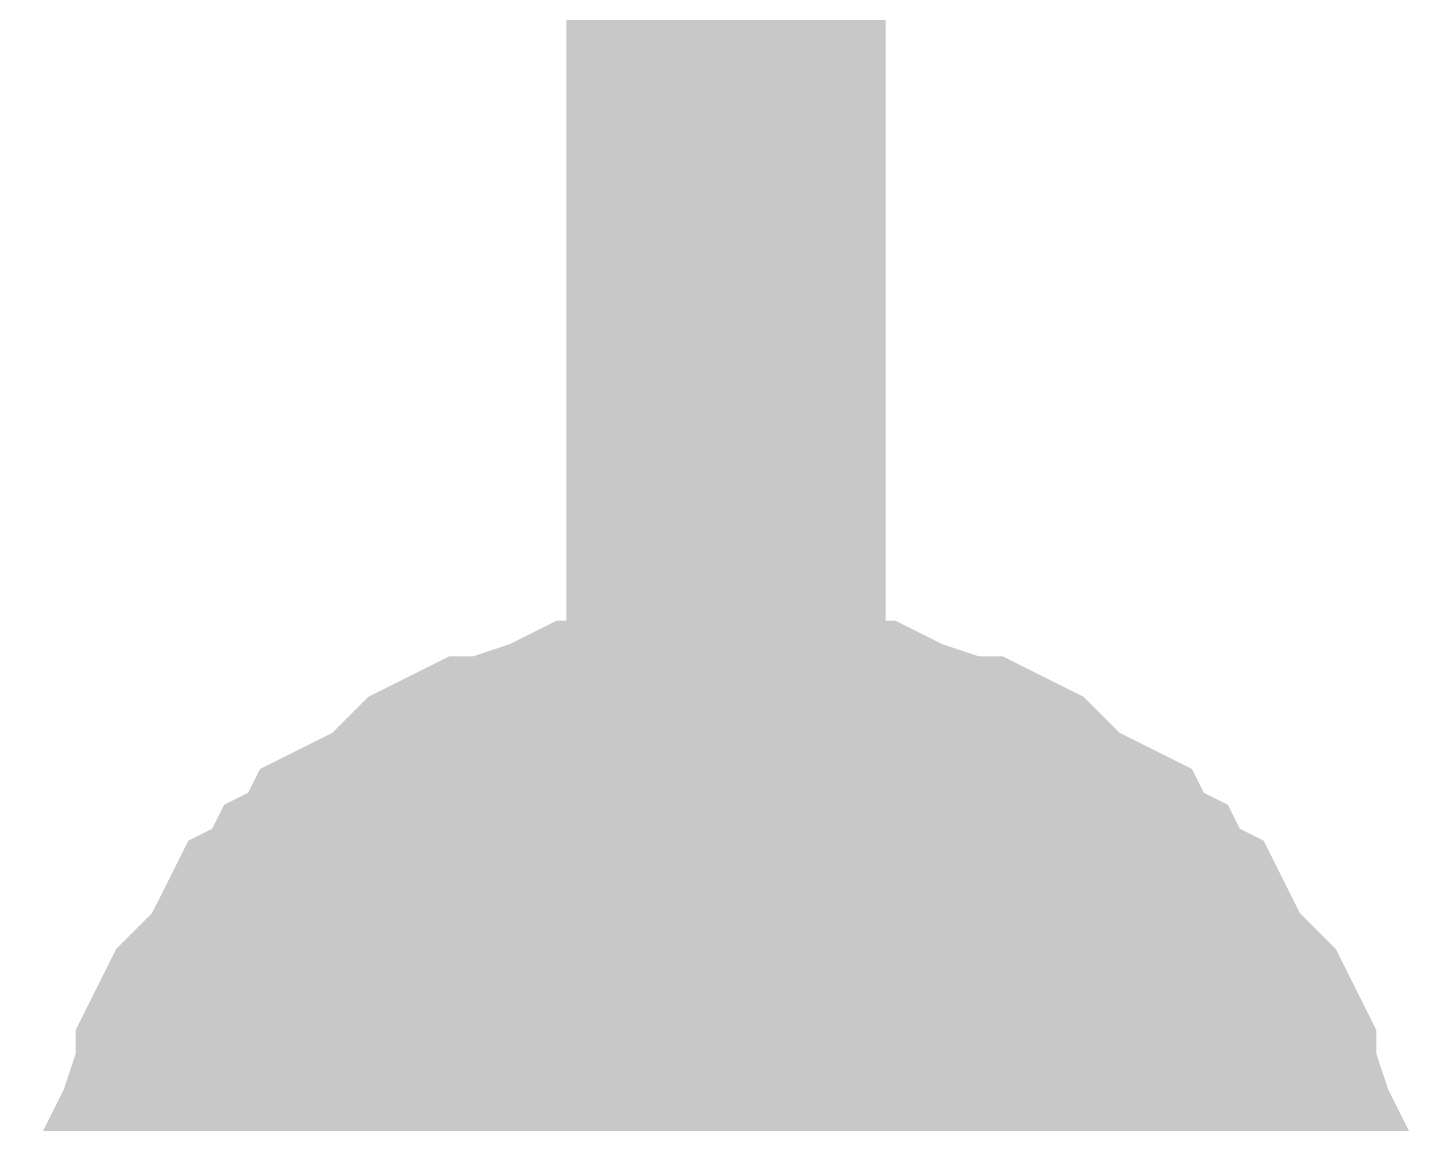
# Model space of a CAD drawing. Header units: inches. Extents: x 0 to 22.3, y 0 to 15.7.
# Drawn here: x 1.0744 to 1.126, y 8.6064 to 8.6469 of the extents above; entities that cross this region are included whole.
import ezdxf

# ---------------------------------------------------------------- set-up
doc = ezdxf.new("R2010")
doc.units = ezdxf.units.IN
doc.header["$MEASUREMENT"] = 0
doc.layers.add('Sheet', color=255, linetype='Continuous')

msp = doc.modelspace()

# ---------------------------------------------------------------- linework, layer by layer
at = {"layer": 'Sheet'}
for points in [[(1.100236, 8.699533, 0.0118, 0.0118, 0), (1.100236, 8.59964, 0.0118, 0.0118, 0)], [(1.080344, 8.600524, 0.0118, 0.0118, 0), (1.080344, 8.60185, 0.0118, 0.0118, 0), (1.080786, 8.602734, 0.0118, 0.0118, 0), (1.080786, 8.603618, 0.0118, 0.0118, 0), (1.080786, 8.604502, 0.0118, 0.0118, 0), (1.081228, 8.605386, 0.0118, 0.0118, 0), (1.08167, 8.606712, 0.0118, 0.0118, 0), (1.082112, 8.607596, 0.0118, 0.0118, 0), (1.082112, 8.60848, 0.0118, 0.0118, 0), (1.082554, 8.609364, 0.0118, 0.0118, 0), (1.082996, 8.609806, 0.0118, 0.0118, 0), (1.08388, 8.61069, 0.0118, 0.0118, 0), (1.084322, 8.611574, 0.0118, 0.0118, 0), (1.084765, 8.612458, 0.0118, 0.0118, 0), (1.085649, 8.6129, 0.0118, 0.0118, 0), (1.086091, 8.613784, 0.0118, 0.0118, 0), (1.086975, 8.614226, 0.0118, 0.0118, 0), (1.087417, 8.61511, 0.0118, 0.0118, 0), (1.088301, 8.615552, 0.0118, 0.0118, 0), (1.089185, 8.615994, 0.0118, 0.0118, 0), (1.090069, 8.616878, 0.0118, 0.0118, 0), (1.090511, 8.61732, 0.0118, 0.0118, 0), (1.091395, 8.617762, 0.0118, 0.0118, 0), (1.092279, 8.617762, 0.0118, 0.0118, 0), (1.093163, 8.618204, 0.0118, 0.0118, 0), (1.094489, 8.618646, 0.0118, 0.0118, 0), (1.095373, 8.619088, 0.0118, 0.0118, 0), (1.096258, 8.619088, 0.0118, 0.0118, 0), (1.097142, 8.619088, 0.0118, 0.0118, 0), (1.098026, 8.61953, 0.0118, 0.0118, 0), (1.099352, 8.61953, 0.0118, 0.0118, 0), (1.100236, 8.61953, 0.0118, 0.0118, 0)], [(1.080344, 8.600524, 0.0118, 0.0118, 0), (1.080344, 8.60185, 0.0118, 0.0118, 0), (1.080786, 8.602734, 0.0118, 0.0118, 0), (1.080786, 8.603618, 0.0118, 0.0118, 0), (1.080786, 8.604502, 0.0118, 0.0118, 0), (1.081228, 8.605386, 0.0118, 0.0118, 0), (1.08167, 8.606712, 0.0118, 0.0118, 0), (1.082112, 8.607596, 0.0118, 0.0118, 0), (1.082112, 8.60848, 0.0118, 0.0118, 0), (1.082554, 8.609364, 0.0118, 0.0118, 0), (1.082996, 8.609806, 0.0118, 0.0118, 0), (1.08388, 8.61069, 0.0118, 0.0118, 0), (1.084322, 8.611574, 0.0118, 0.0118, 0), (1.084765, 8.612458, 0.0118, 0.0118, 0), (1.085649, 8.6129, 0.0118, 0.0118, 0), (1.086091, 8.613784, 0.0118, 0.0118, 0), (1.086975, 8.614226, 0.0118, 0.0118, 0), (1.087417, 8.61511, 0.0118, 0.0118, 0), (1.088301, 8.615552, 0.0118, 0.0118, 0), (1.089185, 8.615994, 0.0118, 0.0118, 0), (1.090069, 8.616878, 0.0118, 0.0118, 0), (1.090511, 8.61732, 0.0118, 0.0118, 0), (1.091395, 8.617762, 0.0118, 0.0118, 0), (1.092279, 8.617762, 0.0118, 0.0118, 0), (1.093163, 8.618204, 0.0118, 0.0118, 0), (1.094489, 8.618646, 0.0118, 0.0118, 0), (1.095373, 8.619088, 0.0118, 0.0118, 0), (1.096258, 8.619088, 0.0118, 0.0118, 0), (1.097142, 8.619088, 0.0118, 0.0118, 0), (1.098026, 8.61953, 0.0118, 0.0118, 0), (1.099352, 8.61953, 0.0118, 0.0118, 0), (1.100236, 8.61953, 0.0118, 0.0118, 0)], [(1.080344, 8.600524, 0.0118, 0.0118, 0), (1.080344, 8.60185, 0.0118, 0.0118, 0), (1.080786, 8.602734, 0.0118, 0.0118, 0), (1.080786, 8.603618, 0.0118, 0.0118, 0), (1.080786, 8.604502, 0.0118, 0.0118, 0), (1.081228, 8.605386, 0.0118, 0.0118, 0), (1.08167, 8.606712, 0.0118, 0.0118, 0), (1.082112, 8.607596, 0.0118, 0.0118, 0), (1.082112, 8.60848, 0.0118, 0.0118, 0), (1.082554, 8.609364, 0.0118, 0.0118, 0), (1.082996, 8.609806, 0.0118, 0.0118, 0), (1.08388, 8.61069, 0.0118, 0.0118, 0), (1.084322, 8.611574, 0.0118, 0.0118, 0), (1.084765, 8.612458, 0.0118, 0.0118, 0), (1.085649, 8.6129, 0.0118, 0.0118, 0), (1.086091, 8.613784, 0.0118, 0.0118, 0), (1.086975, 8.614226, 0.0118, 0.0118, 0), (1.087417, 8.61511, 0.0118, 0.0118, 0), (1.088301, 8.615552, 0.0118, 0.0118, 0), (1.089185, 8.615994, 0.0118, 0.0118, 0), (1.090069, 8.616878, 0.0118, 0.0118, 0), (1.090511, 8.61732, 0.0118, 0.0118, 0), (1.091395, 8.617762, 0.0118, 0.0118, 0), (1.092279, 8.617762, 0.0118, 0.0118, 0), (1.093163, 8.618204, 0.0118, 0.0118, 0), (1.094489, 8.618646, 0.0118, 0.0118, 0), (1.095373, 8.619088, 0.0118, 0.0118, 0), (1.096258, 8.619088, 0.0118, 0.0118, 0), (1.097142, 8.619088, 0.0118, 0.0118, 0), (1.098026, 8.61953, 0.0118, 0.0118, 0), (1.099352, 8.61953, 0.0118, 0.0118, 0), (1.100236, 8.61953, 0.0118, 0.0118, 0)], [(1.080344, 8.600524, 0.0118, 0.0118, 0), (1.080344, 8.60185, 0.0118, 0.0118, 0), (1.080786, 8.602734, 0.0118, 0.0118, 0), (1.080786, 8.603618, 0.0118, 0.0118, 0), (1.080786, 8.604502, 0.0118, 0.0118, 0), (1.081228, 8.605386, 0.0118, 0.0118, 0), (1.08167, 8.606712, 0.0118, 0.0118, 0), (1.082112, 8.607596, 0.0118, 0.0118, 0), (1.082112, 8.60848, 0.0118, 0.0118, 0), (1.082554, 8.609364, 0.0118, 0.0118, 0), (1.082996, 8.609806, 0.0118, 0.0118, 0), (1.08388, 8.61069, 0.0118, 0.0118, 0), (1.084322, 8.611574, 0.0118, 0.0118, 0), (1.084765, 8.612458, 0.0118, 0.0118, 0), (1.085649, 8.6129, 0.0118, 0.0118, 0), (1.086091, 8.613784, 0.0118, 0.0118, 0), (1.086975, 8.614226, 0.0118, 0.0118, 0), (1.087417, 8.61511, 0.0118, 0.0118, 0), (1.088301, 8.615552, 0.0118, 0.0118, 0), (1.089185, 8.615994, 0.0118, 0.0118, 0), (1.090069, 8.616878, 0.0118, 0.0118, 0), (1.090511, 8.61732, 0.0118, 0.0118, 0), (1.091395, 8.617762, 0.0118, 0.0118, 0), (1.092279, 8.617762, 0.0118, 0.0118, 0), (1.093163, 8.618204, 0.0118, 0.0118, 0), (1.094489, 8.618646, 0.0118, 0.0118, 0), (1.095373, 8.619088, 0.0118, 0.0118, 0), (1.096258, 8.619088, 0.0118, 0.0118, 0), (1.097142, 8.619088, 0.0118, 0.0118, 0), (1.098026, 8.61953, 0.0118, 0.0118, 0), (1.099352, 8.61953, 0.0118, 0.0118, 0), (1.100236, 8.61953, 0.0118, 0.0118, 0)], [(1.080344, 8.600524, 0.0118, 0.0118, 0), (1.080344, 8.60185, 0.0118, 0.0118, 0), (1.080786, 8.602734, 0.0118, 0.0118, 0), (1.080786, 8.603618, 0.0118, 0.0118, 0), (1.080786, 8.604502, 0.0118, 0.0118, 0), (1.081228, 8.605386, 0.0118, 0.0118, 0), (1.08167, 8.606712, 0.0118, 0.0118, 0), (1.082112, 8.607596, 0.0118, 0.0118, 0), (1.082112, 8.60848, 0.0118, 0.0118, 0), (1.082554, 8.609364, 0.0118, 0.0118, 0), (1.082996, 8.609806, 0.0118, 0.0118, 0), (1.08388, 8.61069, 0.0118, 0.0118, 0), (1.084322, 8.611574, 0.0118, 0.0118, 0), (1.084765, 8.612458, 0.0118, 0.0118, 0), (1.085649, 8.6129, 0.0118, 0.0118, 0), (1.086091, 8.613784, 0.0118, 0.0118, 0), (1.086975, 8.614226, 0.0118, 0.0118, 0), (1.087417, 8.61511, 0.0118, 0.0118, 0), (1.088301, 8.615552, 0.0118, 0.0118, 0), (1.089185, 8.615994, 0.0118, 0.0118, 0), (1.090069, 8.616878, 0.0118, 0.0118, 0), (1.090511, 8.61732, 0.0118, 0.0118, 0), (1.091395, 8.617762, 0.0118, 0.0118, 0), (1.092279, 8.617762, 0.0118, 0.0118, 0), (1.093163, 8.618204, 0.0118, 0.0118, 0), (1.094489, 8.618646, 0.0118, 0.0118, 0), (1.095373, 8.619088, 0.0118, 0.0118, 0), (1.096258, 8.619088, 0.0118, 0.0118, 0), (1.097142, 8.619088, 0.0118, 0.0118, 0), (1.098026, 8.61953, 0.0118, 0.0118, 0), (1.099352, 8.61953, 0.0118, 0.0118, 0), (1.100236, 8.61953, 0.0118, 0.0118, 0)], [(1.080344, 8.600524, 0.0118, 0.0118, 0), (1.080344, 8.60185, 0.0118, 0.0118, 0), (1.080786, 8.602734, 0.0118, 0.0118, 0), (1.080786, 8.603618, 0.0118, 0.0118, 0), (1.080786, 8.604502, 0.0118, 0.0118, 0), (1.081228, 8.605386, 0.0118, 0.0118, 0), (1.08167, 8.606712, 0.0118, 0.0118, 0), (1.082112, 8.607596, 0.0118, 0.0118, 0), (1.082112, 8.60848, 0.0118, 0.0118, 0), (1.082554, 8.609364, 0.0118, 0.0118, 0), (1.082996, 8.609806, 0.0118, 0.0118, 0), (1.08388, 8.61069, 0.0118, 0.0118, 0), (1.084322, 8.611574, 0.0118, 0.0118, 0), (1.084765, 8.612458, 0.0118, 0.0118, 0), (1.085649, 8.6129, 0.0118, 0.0118, 0), (1.086091, 8.613784, 0.0118, 0.0118, 0), (1.086975, 8.614226, 0.0118, 0.0118, 0), (1.087417, 8.61511, 0.0118, 0.0118, 0), (1.088301, 8.615552, 0.0118, 0.0118, 0), (1.089185, 8.615994, 0.0118, 0.0118, 0), (1.090069, 8.616878, 0.0118, 0.0118, 0), (1.090511, 8.61732, 0.0118, 0.0118, 0), (1.091395, 8.617762, 0.0118, 0.0118, 0), (1.092279, 8.617762, 0.0118, 0.0118, 0), (1.093163, 8.618204, 0.0118, 0.0118, 0), (1.094489, 8.618646, 0.0118, 0.0118, 0), (1.095373, 8.619088, 0.0118, 0.0118, 0), (1.096258, 8.619088, 0.0118, 0.0118, 0), (1.097142, 8.619088, 0.0118, 0.0118, 0), (1.098026, 8.61953, 0.0118, 0.0118, 0), (1.099352, 8.61953, 0.0118, 0.0118, 0), (1.100236, 8.61953, 0.0118, 0.0118, 0)], [(1.080344, 8.600524, 0.0118, 0.0118, 0), (1.080344, 8.60185, 0.0118, 0.0118, 0), (1.080786, 8.602734, 0.0118, 0.0118, 0), (1.080786, 8.603618, 0.0118, 0.0118, 0), (1.080786, 8.604502, 0.0118, 0.0118, 0), (1.081228, 8.605386, 0.0118, 0.0118, 0), (1.08167, 8.606712, 0.0118, 0.0118, 0), (1.082112, 8.607596, 0.0118, 0.0118, 0), (1.082112, 8.60848, 0.0118, 0.0118, 0), (1.082554, 8.609364, 0.0118, 0.0118, 0), (1.082996, 8.609806, 0.0118, 0.0118, 0), (1.08388, 8.61069, 0.0118, 0.0118, 0), (1.084322, 8.611574, 0.0118, 0.0118, 0), (1.084765, 8.612458, 0.0118, 0.0118, 0), (1.085649, 8.6129, 0.0118, 0.0118, 0), (1.086091, 8.613784, 0.0118, 0.0118, 0), (1.086975, 8.614226, 0.0118, 0.0118, 0), (1.087417, 8.61511, 0.0118, 0.0118, 0), (1.088301, 8.615552, 0.0118, 0.0118, 0), (1.089185, 8.615994, 0.0118, 0.0118, 0), (1.090069, 8.616878, 0.0118, 0.0118, 0), (1.090511, 8.61732, 0.0118, 0.0118, 0), (1.091395, 8.617762, 0.0118, 0.0118, 0), (1.092279, 8.617762, 0.0118, 0.0118, 0), (1.093163, 8.618204, 0.0118, 0.0118, 0), (1.094489, 8.618646, 0.0118, 0.0118, 0), (1.095373, 8.619088, 0.0118, 0.0118, 0), (1.096258, 8.619088, 0.0118, 0.0118, 0), (1.097142, 8.619088, 0.0118, 0.0118, 0), (1.098026, 8.61953, 0.0118, 0.0118, 0), (1.099352, 8.61953, 0.0118, 0.0118, 0), (1.100236, 8.61953, 0.0118, 0.0118, 0)], [(1.100236, 8.61953, 0.0118, 0.0118, 0), (1.100236, 8.61953, 0.0118, 0.0118, 0)], [(1.100236, 8.61953, 0.0118, 0.0118, 0), (1.10112, 8.61953, 0.0118, 0.0118, 0), (1.102446, 8.61953, 0.0118, 0.0118, 0), (1.10333, 8.619088, 0.0118, 0.0118, 0), (1.104214, 8.619088, 0.0118, 0.0118, 0), (1.105098, 8.619088, 0.0118, 0.0118, 0), (1.105982, 8.618646, 0.0118, 0.0118, 0), (1.107309, 8.618204, 0.0118, 0.0118, 0), (1.108193, 8.617762, 0.0118, 0.0118, 0), (1.109077, 8.617762, 0.0118, 0.0118, 0), (1.109961, 8.61732, 0.0118, 0.0118, 0), (1.110403, 8.616878, 0.0118, 0.0118, 0), (1.111287, 8.615994, 0.0118, 0.0118, 0), (1.112171, 8.615552, 0.0118, 0.0118, 0), (1.113055, 8.61511, 0.0118, 0.0118, 0), (1.113497, 8.614226, 0.0118, 0.0118, 0), (1.114381, 8.613784, 0.0118, 0.0118, 0), (1.114823, 8.6129, 0.0118, 0.0118, 0), (1.115707, 8.612458, 0.0118, 0.0118, 0), (1.116149, 8.611574, 0.0118, 0.0118, 0), (1.116591, 8.61069, 0.0118, 0.0118, 0), (1.117475, 8.609806, 0.0118, 0.0118, 0), (1.117917, 8.609364, 0.0118, 0.0118, 0), (1.118359, 8.60848, 0.0118, 0.0118, 0), (1.118359, 8.607596, 0.0118, 0.0118, 0), (1.118802, 8.606712, 0.0118, 0.0118, 0), (1.119244, 8.605386, 0.0118, 0.0118, 0), (1.119686, 8.604502, 0.0118, 0.0118, 0), (1.119686, 8.603618, 0.0118, 0.0118, 0), (1.119686, 8.602734, 0.0118, 0.0118, 0), (1.120128, 8.60185, 0.0118, 0.0118, 0), (1.120128, 8.600524, 0.0118, 0.0118, 0)], [(1.100236, 8.61953, 0.0118, 0.0118, 0), (1.100236, 8.61953, 0.0118, 0.0118, 0)], [(1.100236, 8.61953, 0.0118, 0.0118, 0), (1.10112, 8.61953, 0.0118, 0.0118, 0), (1.102446, 8.61953, 0.0118, 0.0118, 0), (1.10333, 8.619088, 0.0118, 0.0118, 0), (1.104214, 8.619088, 0.0118, 0.0118, 0), (1.105098, 8.619088, 0.0118, 0.0118, 0), (1.105982, 8.618646, 0.0118, 0.0118, 0), (1.107309, 8.618204, 0.0118, 0.0118, 0), (1.108193, 8.617762, 0.0118, 0.0118, 0), (1.109077, 8.617762, 0.0118, 0.0118, 0), (1.109961, 8.61732, 0.0118, 0.0118, 0), (1.110403, 8.616878, 0.0118, 0.0118, 0), (1.111287, 8.615994, 0.0118, 0.0118, 0), (1.112171, 8.615552, 0.0118, 0.0118, 0), (1.113055, 8.61511, 0.0118, 0.0118, 0), (1.113497, 8.614226, 0.0118, 0.0118, 0), (1.114381, 8.613784, 0.0118, 0.0118, 0), (1.114823, 8.6129, 0.0118, 0.0118, 0), (1.115707, 8.612458, 0.0118, 0.0118, 0), (1.116149, 8.611574, 0.0118, 0.0118, 0), (1.116591, 8.61069, 0.0118, 0.0118, 0), (1.117475, 8.609806, 0.0118, 0.0118, 0), (1.117917, 8.609364, 0.0118, 0.0118, 0), (1.118359, 8.60848, 0.0118, 0.0118, 0), (1.118359, 8.607596, 0.0118, 0.0118, 0), (1.118802, 8.606712, 0.0118, 0.0118, 0), (1.119244, 8.605386, 0.0118, 0.0118, 0), (1.119686, 8.604502, 0.0118, 0.0118, 0), (1.119686, 8.603618, 0.0118, 0.0118, 0), (1.119686, 8.602734, 0.0118, 0.0118, 0), (1.120128, 8.60185, 0.0118, 0.0118, 0), (1.120128, 8.600524, 0.0118, 0.0118, 0)], [(1.100236, 8.61953, 0.0118, 0.0118, 0), (1.100236, 8.61953, 0.0118, 0.0118, 0)], [(1.100236, 8.61953, 0.0118, 0.0118, 0), (1.10112, 8.61953, 0.0118, 0.0118, 0), (1.102446, 8.61953, 0.0118, 0.0118, 0), (1.10333, 8.619088, 0.0118, 0.0118, 0), (1.104214, 8.619088, 0.0118, 0.0118, 0), (1.105098, 8.619088, 0.0118, 0.0118, 0), (1.105982, 8.618646, 0.0118, 0.0118, 0), (1.107309, 8.618204, 0.0118, 0.0118, 0), (1.108193, 8.617762, 0.0118, 0.0118, 0), (1.109077, 8.617762, 0.0118, 0.0118, 0), (1.109961, 8.61732, 0.0118, 0.0118, 0), (1.110403, 8.616878, 0.0118, 0.0118, 0), (1.111287, 8.615994, 0.0118, 0.0118, 0), (1.112171, 8.615552, 0.0118, 0.0118, 0), (1.113055, 8.61511, 0.0118, 0.0118, 0), (1.113497, 8.614226, 0.0118, 0.0118, 0), (1.114381, 8.613784, 0.0118, 0.0118, 0), (1.114823, 8.6129, 0.0118, 0.0118, 0), (1.115707, 8.612458, 0.0118, 0.0118, 0), (1.116149, 8.611574, 0.0118, 0.0118, 0), (1.116591, 8.61069, 0.0118, 0.0118, 0), (1.117475, 8.609806, 0.0118, 0.0118, 0), (1.117917, 8.609364, 0.0118, 0.0118, 0), (1.118359, 8.60848, 0.0118, 0.0118, 0), (1.118359, 8.607596, 0.0118, 0.0118, 0), (1.118802, 8.606712, 0.0118, 0.0118, 0), (1.119244, 8.605386, 0.0118, 0.0118, 0), (1.119686, 8.604502, 0.0118, 0.0118, 0), (1.119686, 8.603618, 0.0118, 0.0118, 0), (1.119686, 8.602734, 0.0118, 0.0118, 0), (1.120128, 8.60185, 0.0118, 0.0118, 0), (1.120128, 8.600524, 0.0118, 0.0118, 0)], [(1.100236, 8.61953, 0.0118, 0.0118, 0), (1.100236, 8.61953, 0.0118, 0.0118, 0)], [(1.100236, 8.61953, 0.0118, 0.0118, 0), (1.10112, 8.61953, 0.0118, 0.0118, 0), (1.102446, 8.61953, 0.0118, 0.0118, 0), (1.10333, 8.619088, 0.0118, 0.0118, 0), (1.104214, 8.619088, 0.0118, 0.0118, 0), (1.105098, 8.619088, 0.0118, 0.0118, 0), (1.105982, 8.618646, 0.0118, 0.0118, 0), (1.107309, 8.618204, 0.0118, 0.0118, 0), (1.108193, 8.617762, 0.0118, 0.0118, 0), (1.109077, 8.617762, 0.0118, 0.0118, 0), (1.109961, 8.61732, 0.0118, 0.0118, 0), (1.110403, 8.616878, 0.0118, 0.0118, 0), (1.111287, 8.615994, 0.0118, 0.0118, 0), (1.112171, 8.615552, 0.0118, 0.0118, 0), (1.113055, 8.61511, 0.0118, 0.0118, 0), (1.113497, 8.614226, 0.0118, 0.0118, 0), (1.114381, 8.613784, 0.0118, 0.0118, 0), (1.114823, 8.6129, 0.0118, 0.0118, 0), (1.115707, 8.612458, 0.0118, 0.0118, 0), (1.116149, 8.611574, 0.0118, 0.0118, 0), (1.116591, 8.61069, 0.0118, 0.0118, 0), (1.117475, 8.609806, 0.0118, 0.0118, 0), (1.117917, 8.609364, 0.0118, 0.0118, 0), (1.118359, 8.60848, 0.0118, 0.0118, 0), (1.118359, 8.607596, 0.0118, 0.0118, 0), (1.118802, 8.606712, 0.0118, 0.0118, 0), (1.119244, 8.605386, 0.0118, 0.0118, 0), (1.119686, 8.604502, 0.0118, 0.0118, 0), (1.119686, 8.603618, 0.0118, 0.0118, 0), (1.119686, 8.602734, 0.0118, 0.0118, 0), (1.120128, 8.60185, 0.0118, 0.0118, 0), (1.120128, 8.600524, 0.0118, 0.0118, 0)], [(1.100236, 8.61953, 0.0118, 0.0118, 0), (1.100236, 8.61953, 0.0118, 0.0118, 0)], [(1.100236, 8.61953, 0.0118, 0.0118, 0), (1.10112, 8.61953, 0.0118, 0.0118, 0), (1.102446, 8.61953, 0.0118, 0.0118, 0), (1.10333, 8.619088, 0.0118, 0.0118, 0), (1.104214, 8.619088, 0.0118, 0.0118, 0), (1.105098, 8.619088, 0.0118, 0.0118, 0), (1.105982, 8.618646, 0.0118, 0.0118, 0), (1.107309, 8.618204, 0.0118, 0.0118, 0), (1.108193, 8.617762, 0.0118, 0.0118, 0), (1.109077, 8.617762, 0.0118, 0.0118, 0), (1.109961, 8.61732, 0.0118, 0.0118, 0), (1.110403, 8.616878, 0.0118, 0.0118, 0), (1.111287, 8.615994, 0.0118, 0.0118, 0), (1.112171, 8.615552, 0.0118, 0.0118, 0), (1.113055, 8.61511, 0.0118, 0.0118, 0), (1.113497, 8.614226, 0.0118, 0.0118, 0), (1.114381, 8.613784, 0.0118, 0.0118, 0), (1.114823, 8.6129, 0.0118, 0.0118, 0), (1.115707, 8.612458, 0.0118, 0.0118, 0), (1.116149, 8.611574, 0.0118, 0.0118, 0), (1.116591, 8.61069, 0.0118, 0.0118, 0), (1.117475, 8.609806, 0.0118, 0.0118, 0), (1.117917, 8.609364, 0.0118, 0.0118, 0), (1.118359, 8.60848, 0.0118, 0.0118, 0), (1.118359, 8.607596, 0.0118, 0.0118, 0), (1.118802, 8.606712, 0.0118, 0.0118, 0), (1.119244, 8.605386, 0.0118, 0.0118, 0), (1.119686, 8.604502, 0.0118, 0.0118, 0), (1.119686, 8.603618, 0.0118, 0.0118, 0), (1.119686, 8.602734, 0.0118, 0.0118, 0), (1.120128, 8.60185, 0.0118, 0.0118, 0), (1.120128, 8.600524, 0.0118, 0.0118, 0)], [(1.100236, 8.61953, 0.0118, 0.0118, 0), (1.100236, 8.61953, 0.0118, 0.0118, 0)], [(1.100236, 8.61953, 0.0118, 0.0118, 0), (1.10112, 8.61953, 0.0118, 0.0118, 0), (1.102446, 8.61953, 0.0118, 0.0118, 0), (1.10333, 8.619088, 0.0118, 0.0118, 0), (1.104214, 8.619088, 0.0118, 0.0118, 0), (1.105098, 8.619088, 0.0118, 0.0118, 0), (1.105982, 8.618646, 0.0118, 0.0118, 0), (1.107309, 8.618204, 0.0118, 0.0118, 0), (1.108193, 8.617762, 0.0118, 0.0118, 0), (1.109077, 8.617762, 0.0118, 0.0118, 0), (1.109961, 8.61732, 0.0118, 0.0118, 0), (1.110403, 8.616878, 0.0118, 0.0118, 0), (1.111287, 8.615994, 0.0118, 0.0118, 0), (1.112171, 8.615552, 0.0118, 0.0118, 0), (1.113055, 8.61511, 0.0118, 0.0118, 0), (1.113497, 8.614226, 0.0118, 0.0118, 0), (1.114381, 8.613784, 0.0118, 0.0118, 0), (1.114823, 8.6129, 0.0118, 0.0118, 0), (1.115707, 8.612458, 0.0118, 0.0118, 0), (1.116149, 8.611574, 0.0118, 0.0118, 0), (1.116591, 8.61069, 0.0118, 0.0118, 0), (1.117475, 8.609806, 0.0118, 0.0118, 0), (1.117917, 8.609364, 0.0118, 0.0118, 0), (1.118359, 8.60848, 0.0118, 0.0118, 0), (1.118359, 8.607596, 0.0118, 0.0118, 0), (1.118802, 8.606712, 0.0118, 0.0118, 0), (1.119244, 8.605386, 0.0118, 0.0118, 0), (1.119686, 8.604502, 0.0118, 0.0118, 0), (1.119686, 8.603618, 0.0118, 0.0118, 0), (1.119686, 8.602734, 0.0118, 0.0118, 0), (1.120128, 8.60185, 0.0118, 0.0118, 0), (1.120128, 8.600524, 0.0118, 0.0118, 0)], [(1.100236, 8.61953, 0.0118, 0.0118, 0), (1.100236, 8.61953, 0.0118, 0.0118, 0)], [(1.100236, 8.61953, 0.0118, 0.0118, 0), (1.10112, 8.61953, 0.0118, 0.0118, 0), (1.102446, 8.61953, 0.0118, 0.0118, 0), (1.10333, 8.619088, 0.0118, 0.0118, 0), (1.104214, 8.619088, 0.0118, 0.0118, 0), (1.105098, 8.619088, 0.0118, 0.0118, 0), (1.105982, 8.618646, 0.0118, 0.0118, 0), (1.107309, 8.618204, 0.0118, 0.0118, 0), (1.108193, 8.617762, 0.0118, 0.0118, 0), (1.109077, 8.617762, 0.0118, 0.0118, 0), (1.109961, 8.61732, 0.0118, 0.0118, 0), (1.110403, 8.616878, 0.0118, 0.0118, 0), (1.111287, 8.615994, 0.0118, 0.0118, 0), (1.112171, 8.615552, 0.0118, 0.0118, 0), (1.113055, 8.61511, 0.0118, 0.0118, 0), (1.113497, 8.614226, 0.0118, 0.0118, 0), (1.114381, 8.613784, 0.0118, 0.0118, 0), (1.114823, 8.6129, 0.0118, 0.0118, 0), (1.115707, 8.612458, 0.0118, 0.0118, 0), (1.116149, 8.611574, 0.0118, 0.0118, 0), (1.116591, 8.61069, 0.0118, 0.0118, 0), (1.117475, 8.609806, 0.0118, 0.0118, 0), (1.117917, 8.609364, 0.0118, 0.0118, 0), (1.118359, 8.60848, 0.0118, 0.0118, 0), (1.118359, 8.607596, 0.0118, 0.0118, 0), (1.118802, 8.606712, 0.0118, 0.0118, 0), (1.119244, 8.605386, 0.0118, 0.0118, 0), (1.119686, 8.604502, 0.0118, 0.0118, 0), (1.119686, 8.603618, 0.0118, 0.0118, 0), (1.119686, 8.602734, 0.0118, 0.0118, 0), (1.120128, 8.60185, 0.0118, 0.0118, 0), (1.120128, 8.600524, 0.0118, 0.0118, 0)], [(1.080786, 8.603618, 0.0039, 0.0039, 0), (1.080786, 8.604502, 0.0039, 0.0039, 0), (1.081228, 8.605386, 0.0039, 0.0039, 0), (1.08167, 8.606712, 0.0039, 0.0039, 0), (1.082112, 8.607596, 0.0039, 0.0039, 0), (1.082112, 8.60848, 0.0039, 0.0039, 0), (1.082554, 8.609364, 0.0039, 0.0039, 0), (1.082996, 8.609806, 0.0039, 0.0039, 0), (1.08388, 8.61069, 0.0039, 0.0039, 0), (1.084322, 8.611574, 0.0039, 0.0039, 0), (1.084765, 8.612458, 0.0039, 0.0039, 0), (1.085649, 8.6129, 0.0039, 0.0039, 0), (1.086091, 8.613784, 0.0039, 0.0039, 0), (1.086975, 8.614226, 0.0039, 0.0039, 0), (1.087417, 8.61511, 0.0039, 0.0039, 0), (1.088301, 8.615552, 0.0039, 0.0039, 0), (1.089185, 8.615994, 0.0039, 0.0039, 0), (1.090069, 8.616878, 0.0039, 0.0039, 0), (1.090511, 8.61732, 0.0039, 0.0039, 0), (1.091395, 8.617762, 0.0039, 0.0039, 0), (1.092279, 8.617762, 0.0039, 0.0039, 0), (1.093163, 8.618204, 0.0039, 0.0039, 0), (1.094489, 8.618646, 0.0039, 0.0039, 0), (1.095373, 8.619088, 0.0039, 0.0039, 0), (1.096258, 8.619088, 0.0039, 0.0039, 0), (1.097142, 8.619088, 0.0039, 0.0039, 0), (1.098026, 8.61953, 0.0039, 0.0039, 0), (1.099352, 8.61953, 0.0039, 0.0039, 0), (1.100236, 8.61953, 0.0039, 0.0039, 0)], [(1.080786, 8.603618, 0.0039, 0.0039, 0), (1.080786, 8.604502, 0.0039, 0.0039, 0), (1.081228, 8.605386, 0.0039, 0.0039, 0), (1.08167, 8.606712, 0.0039, 0.0039, 0), (1.082112, 8.607596, 0.0039, 0.0039, 0), (1.082112, 8.60848, 0.0039, 0.0039, 0), (1.082554, 8.609364, 0.0039, 0.0039, 0), (1.082996, 8.609806, 0.0039, 0.0039, 0), (1.08388, 8.61069, 0.0039, 0.0039, 0), (1.084322, 8.611574, 0.0039, 0.0039, 0), (1.084765, 8.612458, 0.0039, 0.0039, 0), (1.085649, 8.6129, 0.0039, 0.0039, 0), (1.086091, 8.613784, 0.0039, 0.0039, 0), (1.086975, 8.614226, 0.0039, 0.0039, 0), (1.087417, 8.61511, 0.0039, 0.0039, 0), (1.088301, 8.615552, 0.0039, 0.0039, 0), (1.089185, 8.615994, 0.0039, 0.0039, 0), (1.090069, 8.616878, 0.0039, 0.0039, 0), (1.090511, 8.61732, 0.0039, 0.0039, 0), (1.091395, 8.617762, 0.0039, 0.0039, 0), (1.092279, 8.617762, 0.0039, 0.0039, 0), (1.093163, 8.618204, 0.0039, 0.0039, 0), (1.094489, 8.618646, 0.0039, 0.0039, 0), (1.095373, 8.619088, 0.0039, 0.0039, 0), (1.096258, 8.619088, 0.0039, 0.0039, 0), (1.097142, 8.619088, 0.0039, 0.0039, 0), (1.098026, 8.61953, 0.0039, 0.0039, 0), (1.099352, 8.61953, 0.0039, 0.0039, 0), (1.100236, 8.61953, 0.0039, 0.0039, 0)], [(1.080786, 8.603618, 0.0039, 0.0039, 0), (1.080786, 8.604502, 0.0039, 0.0039, 0), (1.081228, 8.605386, 0.0039, 0.0039, 0), (1.08167, 8.606712, 0.0039, 0.0039, 0), (1.082112, 8.607596, 0.0039, 0.0039, 0), (1.082112, 8.60848, 0.0039, 0.0039, 0), (1.082554, 8.609364, 0.0039, 0.0039, 0), (1.082996, 8.609806, 0.0039, 0.0039, 0), (1.08388, 8.61069, 0.0039, 0.0039, 0), (1.084322, 8.611574, 0.0039, 0.0039, 0), (1.084765, 8.612458, 0.0039, 0.0039, 0), (1.085649, 8.6129, 0.0039, 0.0039, 0), (1.086091, 8.613784, 0.0039, 0.0039, 0), (1.086975, 8.614226, 0.0039, 0.0039, 0), (1.087417, 8.61511, 0.0039, 0.0039, 0), (1.088301, 8.615552, 0.0039, 0.0039, 0), (1.089185, 8.615994, 0.0039, 0.0039, 0), (1.090069, 8.616878, 0.0039, 0.0039, 0), (1.090511, 8.61732, 0.0039, 0.0039, 0), (1.091395, 8.617762, 0.0039, 0.0039, 0), (1.092279, 8.617762, 0.0039, 0.0039, 0), (1.093163, 8.618204, 0.0039, 0.0039, 0), (1.094489, 8.618646, 0.0039, 0.0039, 0), (1.095373, 8.619088, 0.0039, 0.0039, 0), (1.096258, 8.619088, 0.0039, 0.0039, 0), (1.097142, 8.619088, 0.0039, 0.0039, 0), (1.098026, 8.61953, 0.0039, 0.0039, 0), (1.099352, 8.61953, 0.0039, 0.0039, 0), (1.100236, 8.61953, 0.0039, 0.0039, 0)], [(1.080786, 8.603618, 0.0039, 0.0039, 0), (1.080786, 8.604502, 0.0039, 0.0039, 0), (1.081228, 8.605386, 0.0039, 0.0039, 0), (1.08167, 8.606712, 0.0039, 0.0039, 0), (1.082112, 8.607596, 0.0039, 0.0039, 0), (1.082112, 8.60848, 0.0039, 0.0039, 0), (1.082554, 8.609364, 0.0039, 0.0039, 0), (1.082996, 8.609806, 0.0039, 0.0039, 0), (1.08388, 8.61069, 0.0039, 0.0039, 0), (1.084322, 8.611574, 0.0039, 0.0039, 0), (1.084765, 8.612458, 0.0039, 0.0039, 0), (1.085649, 8.6129, 0.0039, 0.0039, 0), (1.086091, 8.613784, 0.0039, 0.0039, 0), (1.086975, 8.614226, 0.0039, 0.0039, 0), (1.087417, 8.61511, 0.0039, 0.0039, 0), (1.088301, 8.615552, 0.0039, 0.0039, 0), (1.089185, 8.615994, 0.0039, 0.0039, 0), (1.090069, 8.616878, 0.0039, 0.0039, 0), (1.090511, 8.61732, 0.0039, 0.0039, 0), (1.091395, 8.617762, 0.0039, 0.0039, 0), (1.092279, 8.617762, 0.0039, 0.0039, 0), (1.093163, 8.618204, 0.0039, 0.0039, 0), (1.094489, 8.618646, 0.0039, 0.0039, 0), (1.095373, 8.619088, 0.0039, 0.0039, 0), (1.096258, 8.619088, 0.0039, 0.0039, 0), (1.097142, 8.619088, 0.0039, 0.0039, 0), (1.098026, 8.61953, 0.0039, 0.0039, 0), (1.099352, 8.61953, 0.0039, 0.0039, 0), (1.100236, 8.61953, 0.0039, 0.0039, 0)], [(1.080786, 8.603618, 0.0039, 0.0039, 0), (1.080786, 8.604502, 0.0039, 0.0039, 0), (1.081228, 8.605386, 0.0039, 0.0039, 0), (1.08167, 8.606712, 0.0039, 0.0039, 0), (1.082112, 8.607596, 0.0039, 0.0039, 0), (1.082112, 8.60848, 0.0039, 0.0039, 0), (1.082554, 8.609364, 0.0039, 0.0039, 0), (1.082996, 8.609806, 0.0039, 0.0039, 0), (1.08388, 8.61069, 0.0039, 0.0039, 0), (1.084322, 8.611574, 0.0039, 0.0039, 0), (1.084765, 8.612458, 0.0039, 0.0039, 0), (1.085649, 8.6129, 0.0039, 0.0039, 0), (1.086091, 8.613784, 0.0039, 0.0039, 0), (1.086975, 8.614226, 0.0039, 0.0039, 0), (1.087417, 8.61511, 0.0039, 0.0039, 0), (1.088301, 8.615552, 0.0039, 0.0039, 0), (1.089185, 8.615994, 0.0039, 0.0039, 0), (1.090069, 8.616878, 0.0039, 0.0039, 0), (1.090511, 8.61732, 0.0039, 0.0039, 0), (1.091395, 8.617762, 0.0039, 0.0039, 0), (1.092279, 8.617762, 0.0039, 0.0039, 0), (1.093163, 8.618204, 0.0039, 0.0039, 0), (1.094489, 8.618646, 0.0039, 0.0039, 0), (1.095373, 8.619088, 0.0039, 0.0039, 0), (1.096258, 8.619088, 0.0039, 0.0039, 0), (1.097142, 8.619088, 0.0039, 0.0039, 0), (1.098026, 8.61953, 0.0039, 0.0039, 0), (1.099352, 8.61953, 0.0039, 0.0039, 0), (1.100236, 8.61953, 0.0039, 0.0039, 0)], [(1.080786, 8.603618, 0.0039, 0.0039, 0), (1.080786, 8.604502, 0.0039, 0.0039, 0), (1.081228, 8.605386, 0.0039, 0.0039, 0), (1.08167, 8.606712, 0.0039, 0.0039, 0), (1.082112, 8.607596, 0.0039, 0.0039, 0), (1.082112, 8.60848, 0.0039, 0.0039, 0), (1.082554, 8.609364, 0.0039, 0.0039, 0), (1.082996, 8.609806, 0.0039, 0.0039, 0), (1.08388, 8.61069, 0.0039, 0.0039, 0), (1.084322, 8.611574, 0.0039, 0.0039, 0), (1.084765, 8.612458, 0.0039, 0.0039, 0), (1.085649, 8.6129, 0.0039, 0.0039, 0), (1.086091, 8.613784, 0.0039, 0.0039, 0), (1.086975, 8.614226, 0.0039, 0.0039, 0), (1.087417, 8.61511, 0.0039, 0.0039, 0), (1.088301, 8.615552, 0.0039, 0.0039, 0), (1.089185, 8.615994, 0.0039, 0.0039, 0), (1.090069, 8.616878, 0.0039, 0.0039, 0), (1.090511, 8.61732, 0.0039, 0.0039, 0), (1.091395, 8.617762, 0.0039, 0.0039, 0), (1.092279, 8.617762, 0.0039, 0.0039, 0), (1.093163, 8.618204, 0.0039, 0.0039, 0), (1.094489, 8.618646, 0.0039, 0.0039, 0), (1.095373, 8.619088, 0.0039, 0.0039, 0), (1.096258, 8.619088, 0.0039, 0.0039, 0), (1.097142, 8.619088, 0.0039, 0.0039, 0), (1.098026, 8.61953, 0.0039, 0.0039, 0), (1.099352, 8.61953, 0.0039, 0.0039, 0), (1.100236, 8.61953, 0.0039, 0.0039, 0)], [(1.080786, 8.603618, 0.0039, 0.0039, 0), (1.080786, 8.604502, 0.0039, 0.0039, 0), (1.081228, 8.605386, 0.0039, 0.0039, 0), (1.08167, 8.606712, 0.0039, 0.0039, 0), (1.082112, 8.607596, 0.0039, 0.0039, 0), (1.082112, 8.60848, 0.0039, 0.0039, 0), (1.082554, 8.609364, 0.0039, 0.0039, 0), (1.082996, 8.609806, 0.0039, 0.0039, 0), (1.08388, 8.61069, 0.0039, 0.0039, 0), (1.084322, 8.611574, 0.0039, 0.0039, 0), (1.084765, 8.612458, 0.0039, 0.0039, 0), (1.085649, 8.6129, 0.0039, 0.0039, 0), (1.086091, 8.613784, 0.0039, 0.0039, 0), (1.086975, 8.614226, 0.0039, 0.0039, 0), (1.087417, 8.61511, 0.0039, 0.0039, 0), (1.088301, 8.615552, 0.0039, 0.0039, 0), (1.089185, 8.615994, 0.0039, 0.0039, 0), (1.090069, 8.616878, 0.0039, 0.0039, 0), (1.090511, 8.61732, 0.0039, 0.0039, 0), (1.091395, 8.617762, 0.0039, 0.0039, 0), (1.092279, 8.617762, 0.0039, 0.0039, 0), (1.093163, 8.618204, 0.0039, 0.0039, 0), (1.094489, 8.618646, 0.0039, 0.0039, 0), (1.095373, 8.619088, 0.0039, 0.0039, 0), (1.096258, 8.619088, 0.0039, 0.0039, 0), (1.097142, 8.619088, 0.0039, 0.0039, 0), (1.098026, 8.61953, 0.0039, 0.0039, 0), (1.099352, 8.61953, 0.0039, 0.0039, 0), (1.100236, 8.61953, 0.0039, 0.0039, 0)], [(1.100236, 8.61953, 0.0039, 0.0039, 0), (1.100236, 8.61953, 0.0039, 0.0039, 0)], [(1.100236, 8.61953, 0.0039, 0.0039, 0), (1.10112, 8.61953, 0.0039, 0.0039, 0), (1.102446, 8.61953, 0.0039, 0.0039, 0), (1.10333, 8.619088, 0.0039, 0.0039, 0), (1.104214, 8.619088, 0.0039, 0.0039, 0), (1.105098, 8.619088, 0.0039, 0.0039, 0), (1.105982, 8.618646, 0.0039, 0.0039, 0), (1.107309, 8.618204, 0.0039, 0.0039, 0), (1.108193, 8.617762, 0.0039, 0.0039, 0), (1.109077, 8.617762, 0.0039, 0.0039, 0), (1.109961, 8.61732, 0.0039, 0.0039, 0), (1.110403, 8.616878, 0.0039, 0.0039, 0), (1.111287, 8.615994, 0.0039, 0.0039, 0), (1.112171, 8.615552, 0.0039, 0.0039, 0), (1.113055, 8.61511, 0.0039, 0.0039, 0), (1.113497, 8.614226, 0.0039, 0.0039, 0), (1.114381, 8.613784, 0.0039, 0.0039, 0), (1.114823, 8.6129, 0.0039, 0.0039, 0), (1.115707, 8.612458, 0.0039, 0.0039, 0), (1.116149, 8.611574, 0.0039, 0.0039, 0), (1.116591, 8.61069, 0.0039, 0.0039, 0), (1.117475, 8.609806, 0.0039, 0.0039, 0), (1.117917, 8.609364, 0.0039, 0.0039, 0), (1.118359, 8.60848, 0.0039, 0.0039, 0), (1.118359, 8.607596, 0.0039, 0.0039, 0), (1.118802, 8.606712, 0.0039, 0.0039, 0), (1.119244, 8.605386, 0.0039, 0.0039, 0), (1.119686, 8.604502, 0.0039, 0.0039, 0), (1.119686, 8.603618, 0.0039, 0.0039, 0)], [(1.100236, 8.61953, 0.0039, 0.0039, 0), (1.100236, 8.61953, 0.0039, 0.0039, 0)], [(1.100236, 8.61953, 0.0039, 0.0039, 0), (1.10112, 8.61953, 0.0039, 0.0039, 0), (1.102446, 8.61953, 0.0039, 0.0039, 0), (1.10333, 8.619088, 0.0039, 0.0039, 0), (1.104214, 8.619088, 0.0039, 0.0039, 0), (1.105098, 8.619088, 0.0039, 0.0039, 0), (1.105982, 8.618646, 0.0039, 0.0039, 0), (1.107309, 8.618204, 0.0039, 0.0039, 0), (1.108193, 8.617762, 0.0039, 0.0039, 0), (1.109077, 8.617762, 0.0039, 0.0039, 0), (1.109961, 8.61732, 0.0039, 0.0039, 0), (1.110403, 8.616878, 0.0039, 0.0039, 0), (1.111287, 8.615994, 0.0039, 0.0039, 0), (1.112171, 8.615552, 0.0039, 0.0039, 0), (1.113055, 8.61511, 0.0039, 0.0039, 0), (1.113497, 8.614226, 0.0039, 0.0039, 0), (1.114381, 8.613784, 0.0039, 0.0039, 0), (1.114823, 8.6129, 0.0039, 0.0039, 0), (1.115707, 8.612458, 0.0039, 0.0039, 0), (1.116149, 8.611574, 0.0039, 0.0039, 0), (1.116591, 8.61069, 0.0039, 0.0039, 0), (1.117475, 8.609806, 0.0039, 0.0039, 0), (1.117917, 8.609364, 0.0039, 0.0039, 0), (1.118359, 8.60848, 0.0039, 0.0039, 0), (1.118359, 8.607596, 0.0039, 0.0039, 0), (1.118802, 8.606712, 0.0039, 0.0039, 0), (1.119244, 8.605386, 0.0039, 0.0039, 0), (1.119686, 8.604502, 0.0039, 0.0039, 0), (1.119686, 8.603618, 0.0039, 0.0039, 0)], [(1.100236, 8.61953, 0.0039, 0.0039, 0), (1.100236, 8.61953, 0.0039, 0.0039, 0)], [(1.100236, 8.61953, 0.0039, 0.0039, 0), (1.10112, 8.61953, 0.0039, 0.0039, 0), (1.102446, 8.61953, 0.0039, 0.0039, 0), (1.10333, 8.619088, 0.0039, 0.0039, 0), (1.104214, 8.619088, 0.0039, 0.0039, 0), (1.105098, 8.619088, 0.0039, 0.0039, 0), (1.105982, 8.618646, 0.0039, 0.0039, 0), (1.107309, 8.618204, 0.0039, 0.0039, 0), (1.108193, 8.617762, 0.0039, 0.0039, 0), (1.109077, 8.617762, 0.0039, 0.0039, 0), (1.109961, 8.61732, 0.0039, 0.0039, 0), (1.110403, 8.616878, 0.0039, 0.0039, 0), (1.111287, 8.615994, 0.0039, 0.0039, 0), (1.112171, 8.615552, 0.0039, 0.0039, 0), (1.113055, 8.61511, 0.0039, 0.0039, 0), (1.113497, 8.614226, 0.0039, 0.0039, 0), (1.114381, 8.613784, 0.0039, 0.0039, 0), (1.114823, 8.6129, 0.0039, 0.0039, 0), (1.115707, 8.612458, 0.0039, 0.0039, 0), (1.116149, 8.611574, 0.0039, 0.0039, 0), (1.116591, 8.61069, 0.0039, 0.0039, 0), (1.117475, 8.609806, 0.0039, 0.0039, 0), (1.117917, 8.609364, 0.0039, 0.0039, 0), (1.118359, 8.60848, 0.0039, 0.0039, 0), (1.118359, 8.607596, 0.0039, 0.0039, 0), (1.118802, 8.606712, 0.0039, 0.0039, 0), (1.119244, 8.605386, 0.0039, 0.0039, 0), (1.119686, 8.604502, 0.0039, 0.0039, 0), (1.119686, 8.603618, 0.0039, 0.0039, 0)], [(1.100236, 8.61953, 0.0039, 0.0039, 0), (1.100236, 8.61953, 0.0039, 0.0039, 0)], [(1.100236, 8.61953, 0.0039, 0.0039, 0), (1.10112, 8.61953, 0.0039, 0.0039, 0), (1.102446, 8.61953, 0.0039, 0.0039, 0), (1.10333, 8.619088, 0.0039, 0.0039, 0), (1.104214, 8.619088, 0.0039, 0.0039, 0), (1.105098, 8.619088, 0.0039, 0.0039, 0), (1.105982, 8.618646, 0.0039, 0.0039, 0), (1.107309, 8.618204, 0.0039, 0.0039, 0), (1.108193, 8.617762, 0.0039, 0.0039, 0), (1.109077, 8.617762, 0.0039, 0.0039, 0), (1.109961, 8.61732, 0.0039, 0.0039, 0), (1.110403, 8.616878, 0.0039, 0.0039, 0), (1.111287, 8.615994, 0.0039, 0.0039, 0), (1.112171, 8.615552, 0.0039, 0.0039, 0), (1.113055, 8.61511, 0.0039, 0.0039, 0), (1.113497, 8.614226, 0.0039, 0.0039, 0), (1.114381, 8.613784, 0.0039, 0.0039, 0), (1.114823, 8.6129, 0.0039, 0.0039, 0), (1.115707, 8.612458, 0.0039, 0.0039, 0), (1.116149, 8.611574, 0.0039, 0.0039, 0), (1.116591, 8.61069, 0.0039, 0.0039, 0), (1.117475, 8.609806, 0.0039, 0.0039, 0), (1.117917, 8.609364, 0.0039, 0.0039, 0), (1.118359, 8.60848, 0.0039, 0.0039, 0), (1.118359, 8.607596, 0.0039, 0.0039, 0), (1.118802, 8.606712, 0.0039, 0.0039, 0), (1.119244, 8.605386, 0.0039, 0.0039, 0), (1.119686, 8.604502, 0.0039, 0.0039, 0), (1.119686, 8.603618, 0.0039, 0.0039, 0)], [(1.100236, 8.61953, 0.0039, 0.0039, 0), (1.100236, 8.61953, 0.0039, 0.0039, 0)], [(1.100236, 8.61953, 0.0039, 0.0039, 0), (1.10112, 8.61953, 0.0039, 0.0039, 0), (1.102446, 8.61953, 0.0039, 0.0039, 0), (1.10333, 8.619088, 0.0039, 0.0039, 0), (1.104214, 8.619088, 0.0039, 0.0039, 0), (1.105098, 8.619088, 0.0039, 0.0039, 0), (1.105982, 8.618646, 0.0039, 0.0039, 0), (1.107309, 8.618204, 0.0039, 0.0039, 0), (1.108193, 8.617762, 0.0039, 0.0039, 0), (1.109077, 8.617762, 0.0039, 0.0039, 0), (1.109961, 8.61732, 0.0039, 0.0039, 0), (1.110403, 8.616878, 0.0039, 0.0039, 0), (1.111287, 8.615994, 0.0039, 0.0039, 0), (1.112171, 8.615552, 0.0039, 0.0039, 0), (1.113055, 8.61511, 0.0039, 0.0039, 0), (1.113497, 8.614226, 0.0039, 0.0039, 0), (1.114381, 8.613784, 0.0039, 0.0039, 0), (1.114823, 8.6129, 0.0039, 0.0039, 0), (1.115707, 8.612458, 0.0039, 0.0039, 0), (1.116149, 8.611574, 0.0039, 0.0039, 0), (1.116591, 8.61069, 0.0039, 0.0039, 0), (1.117475, 8.609806, 0.0039, 0.0039, 0), (1.117917, 8.609364, 0.0039, 0.0039, 0), (1.118359, 8.60848, 0.0039, 0.0039, 0), (1.118359, 8.607596, 0.0039, 0.0039, 0), (1.118802, 8.606712, 0.0039, 0.0039, 0), (1.119244, 8.605386, 0.0039, 0.0039, 0), (1.119686, 8.604502, 0.0039, 0.0039, 0), (1.119686, 8.603618, 0.0039, 0.0039, 0)], [(1.100236, 8.61953, 0.0039, 0.0039, 0), (1.100236, 8.61953, 0.0039, 0.0039, 0)], [(1.100236, 8.61953, 0.0039, 0.0039, 0), (1.10112, 8.61953, 0.0039, 0.0039, 0), (1.102446, 8.61953, 0.0039, 0.0039, 0), (1.10333, 8.619088, 0.0039, 0.0039, 0), (1.104214, 8.619088, 0.0039, 0.0039, 0), (1.105098, 8.619088, 0.0039, 0.0039, 0), (1.105982, 8.618646, 0.0039, 0.0039, 0), (1.107309, 8.618204, 0.0039, 0.0039, 0), (1.108193, 8.617762, 0.0039, 0.0039, 0), (1.109077, 8.617762, 0.0039, 0.0039, 0), (1.109961, 8.61732, 0.0039, 0.0039, 0), (1.110403, 8.616878, 0.0039, 0.0039, 0), (1.111287, 8.615994, 0.0039, 0.0039, 0), (1.112171, 8.615552, 0.0039, 0.0039, 0), (1.113055, 8.61511, 0.0039, 0.0039, 0), (1.113497, 8.614226, 0.0039, 0.0039, 0), (1.114381, 8.613784, 0.0039, 0.0039, 0), (1.114823, 8.6129, 0.0039, 0.0039, 0), (1.115707, 8.612458, 0.0039, 0.0039, 0), (1.116149, 8.611574, 0.0039, 0.0039, 0), (1.116591, 8.61069, 0.0039, 0.0039, 0), (1.117475, 8.609806, 0.0039, 0.0039, 0), (1.117917, 8.609364, 0.0039, 0.0039, 0), (1.118359, 8.60848, 0.0039, 0.0039, 0), (1.118359, 8.607596, 0.0039, 0.0039, 0), (1.118802, 8.606712, 0.0039, 0.0039, 0), (1.119244, 8.605386, 0.0039, 0.0039, 0), (1.119686, 8.604502, 0.0039, 0.0039, 0), (1.119686, 8.603618, 0.0039, 0.0039, 0)], [(1.100236, 8.61953, 0.0039, 0.0039, 0), (1.100236, 8.61953, 0.0039, 0.0039, 0)], [(1.100236, 8.61953, 0.0039, 0.0039, 0), (1.10112, 8.61953, 0.0039, 0.0039, 0), (1.102446, 8.61953, 0.0039, 0.0039, 0), (1.10333, 8.619088, 0.0039, 0.0039, 0), (1.104214, 8.619088, 0.0039, 0.0039, 0), (1.105098, 8.619088, 0.0039, 0.0039, 0), (1.105982, 8.618646, 0.0039, 0.0039, 0), (1.107309, 8.618204, 0.0039, 0.0039, 0), (1.108193, 8.617762, 0.0039, 0.0039, 0), (1.109077, 8.617762, 0.0039, 0.0039, 0), (1.109961, 8.61732, 0.0039, 0.0039, 0), (1.110403, 8.616878, 0.0039, 0.0039, 0), (1.111287, 8.615994, 0.0039, 0.0039, 0), (1.112171, 8.615552, 0.0039, 0.0039, 0), (1.113055, 8.61511, 0.0039, 0.0039, 0), (1.113497, 8.614226, 0.0039, 0.0039, 0), (1.114381, 8.613784, 0.0039, 0.0039, 0), (1.114823, 8.6129, 0.0039, 0.0039, 0), (1.115707, 8.612458, 0.0039, 0.0039, 0), (1.116149, 8.611574, 0.0039, 0.0039, 0), (1.116591, 8.61069, 0.0039, 0.0039, 0), (1.117475, 8.609806, 0.0039, 0.0039, 0), (1.117917, 8.609364, 0.0039, 0.0039, 0), (1.118359, 8.60848, 0.0039, 0.0039, 0), (1.118359, 8.607596, 0.0039, 0.0039, 0), (1.118802, 8.606712, 0.0039, 0.0039, 0), (1.119244, 8.605386, 0.0039, 0.0039, 0), (1.119686, 8.604502, 0.0039, 0.0039, 0), (1.119686, 8.603618, 0.0039, 0.0039, 0)]]:
    msp.add_lwpolyline(points, format="xyseb", dxfattribs=at)
msp.add_lwpolyline([(1.09, 8.6, 0.02, 0.02, 1), (1.11, 8.6, 0.02, 0.02, 1)], format="xyseb", close=True, dxfattribs=at)

doc.saveas('drawing.dxf')
